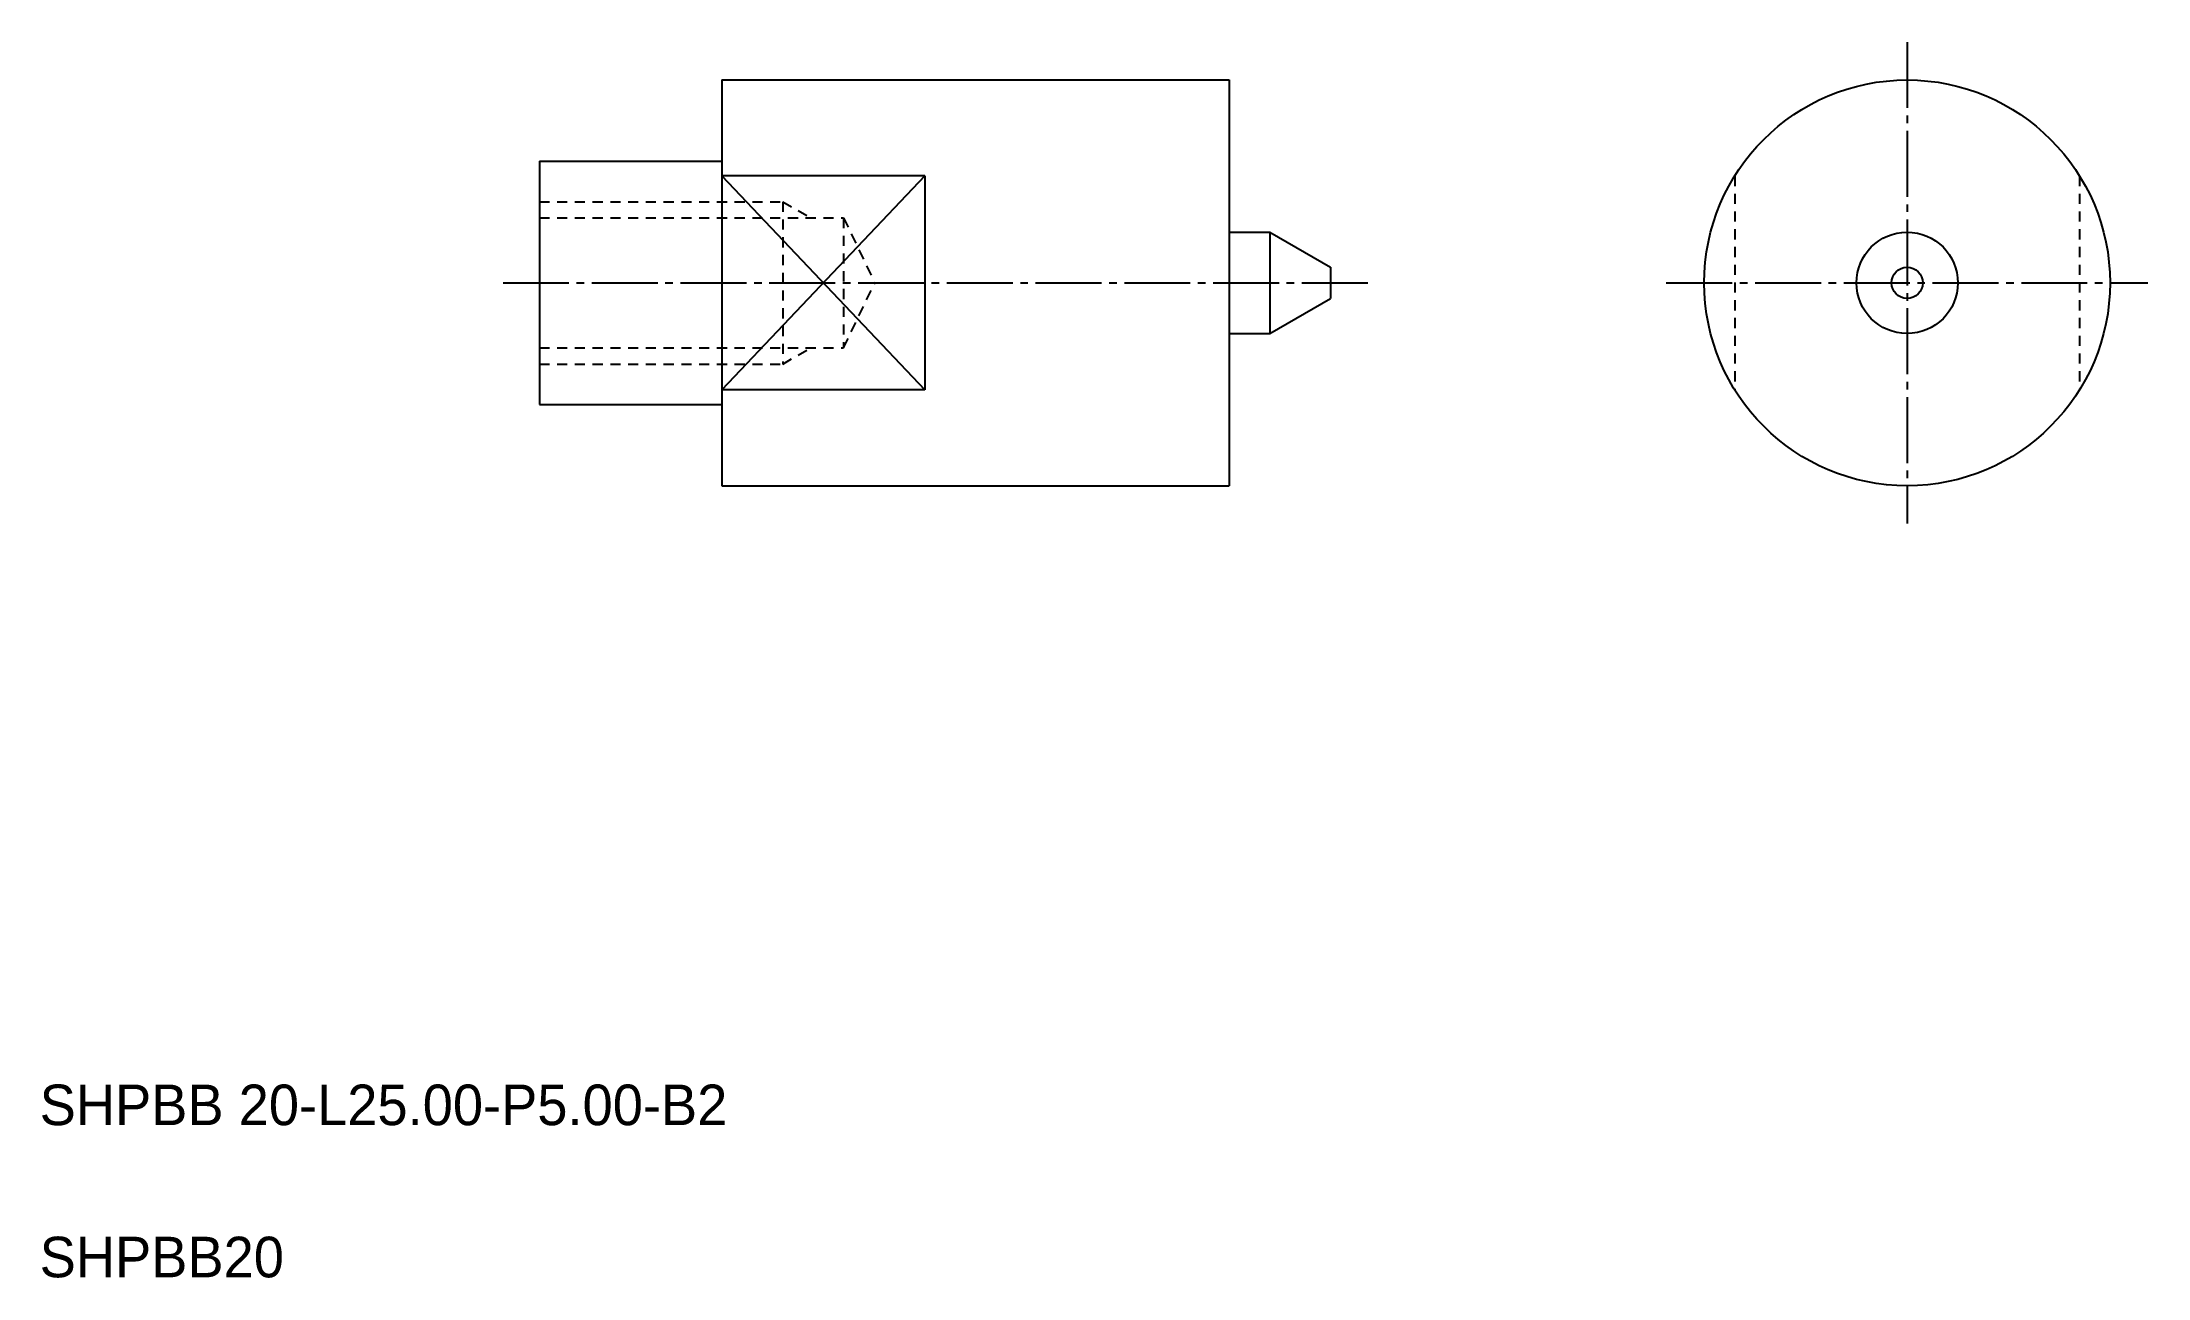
# Model space of a CAD drawing. Extents: x 5 to 109, y 5 to 66.
import ezdxf

# ---------------------------------------------------------------- set-up
doc = ezdxf.new("R2010")
doc.units = 0
doc.header["$LTSCALE"] = 0.25
doc.linetypes.add('CENTER', pattern=[17.5, 13, -1.5, 1.5, -1.5])
doc.linetypes.add('DASHED', pattern=[3.5, 2, -1.5])
doc.layers.get('0').update_dxf_attribs({"linetype": 'CONTINUOUS'})
doc.layers.add('CENTER', color=1, linetype='CENTER')

msp = doc.modelspace()

# ---------------------------------------------------------------- linework, layer by layer
for p, q in [((38.63, 64.02), (38.63, 44.02)), ((38.63, 64.02), (63.63, 64.02)), ((44.88, 64.02), (44.88, 64.02)), ((51.13, 64.02), (51.13, 64.02)), ((63.63, 64.02), (63.63, 44.02)), ((29.63, 60.02), (29.63, 48.02)), ((29.63, 60.02), (38.63, 60.02)), ((48.63, 59.29), (38.63, 59.29)), ((48.63, 59.29), (48.63, 48.75)), ((63.63, 56.52), (65.63, 56.52)), ((65.63, 56.52), (65.63, 51.52)), ((65.63, 56.52), (68.63, 54.79)), ((68.63, 54.79), (68.63, 53.25)), ((65.63, 51.52), (68.63, 53.25)), ((63.63, 51.52), (65.63, 51.52)), ((29.63, 48.02), (38.63, 48.02)), ((48.63, 48.75), (38.63, 48.75)), ((38.63, 44.02), (63.63, 44.02))]:
    msp.add_line(p, q)
at = {"color": 3}
for p, q in [((38.63, 59.29), (48.63, 48.75)), ((48.63, 59.29), (38.63, 48.75))]:
    msp.add_line(p, q, dxfattribs=at)
at = {"color": 3, "linetype": 'DASHED'}
for p, q in [((88.55, 59.29), (88.55, 48.75)), ((105.55, 59.29), (105.55, 48.75)), ((29.63, 58.02), (41.63, 58.02)), ((29.63, 57.22), (44.63, 57.22)), ((41.63, 58.02), (41.63, 50.02)), ((41.63, 58.02), (43.02, 57.22)), ((44.63, 57.22), (44.63, 50.82)), ((44.63, 57.22), (46.16, 54.02)), ((44.63, 50.82), (46.16, 54.02)), ((29.63, 50.82), (44.63, 50.82)), ((29.63, 50.02), (41.63, 50.02)), ((41.63, 50.02), (43.02, 50.82))]:
    msp.add_line(p, q, dxfattribs=at)
for radius in [10, 2.5, 0.768]:
    msp.add_circle((97.05, 54.02), radius)
at = {"layer": 'CENTER', "color": 1, "linetype": 'CENTER'}
for p, q in [((97.05, 65.89), (97.05, 42.15)), ((27.84, 54.02), (70.71, 54.02)), ((85.18, 54.02), (108.92, 54.02))]:
    msp.add_line(p, q, dxfattribs=at)

# ---------------------------------------------------------------- texts
for s, p in [('SHPBB 20-L25.00-P5.00-B2', (5, 12.5)), ('SHPBB20', (5, 5))]:
    msp.add_text(s, height=2).set_placement(p)

doc.saveas('drawing.dxf')
